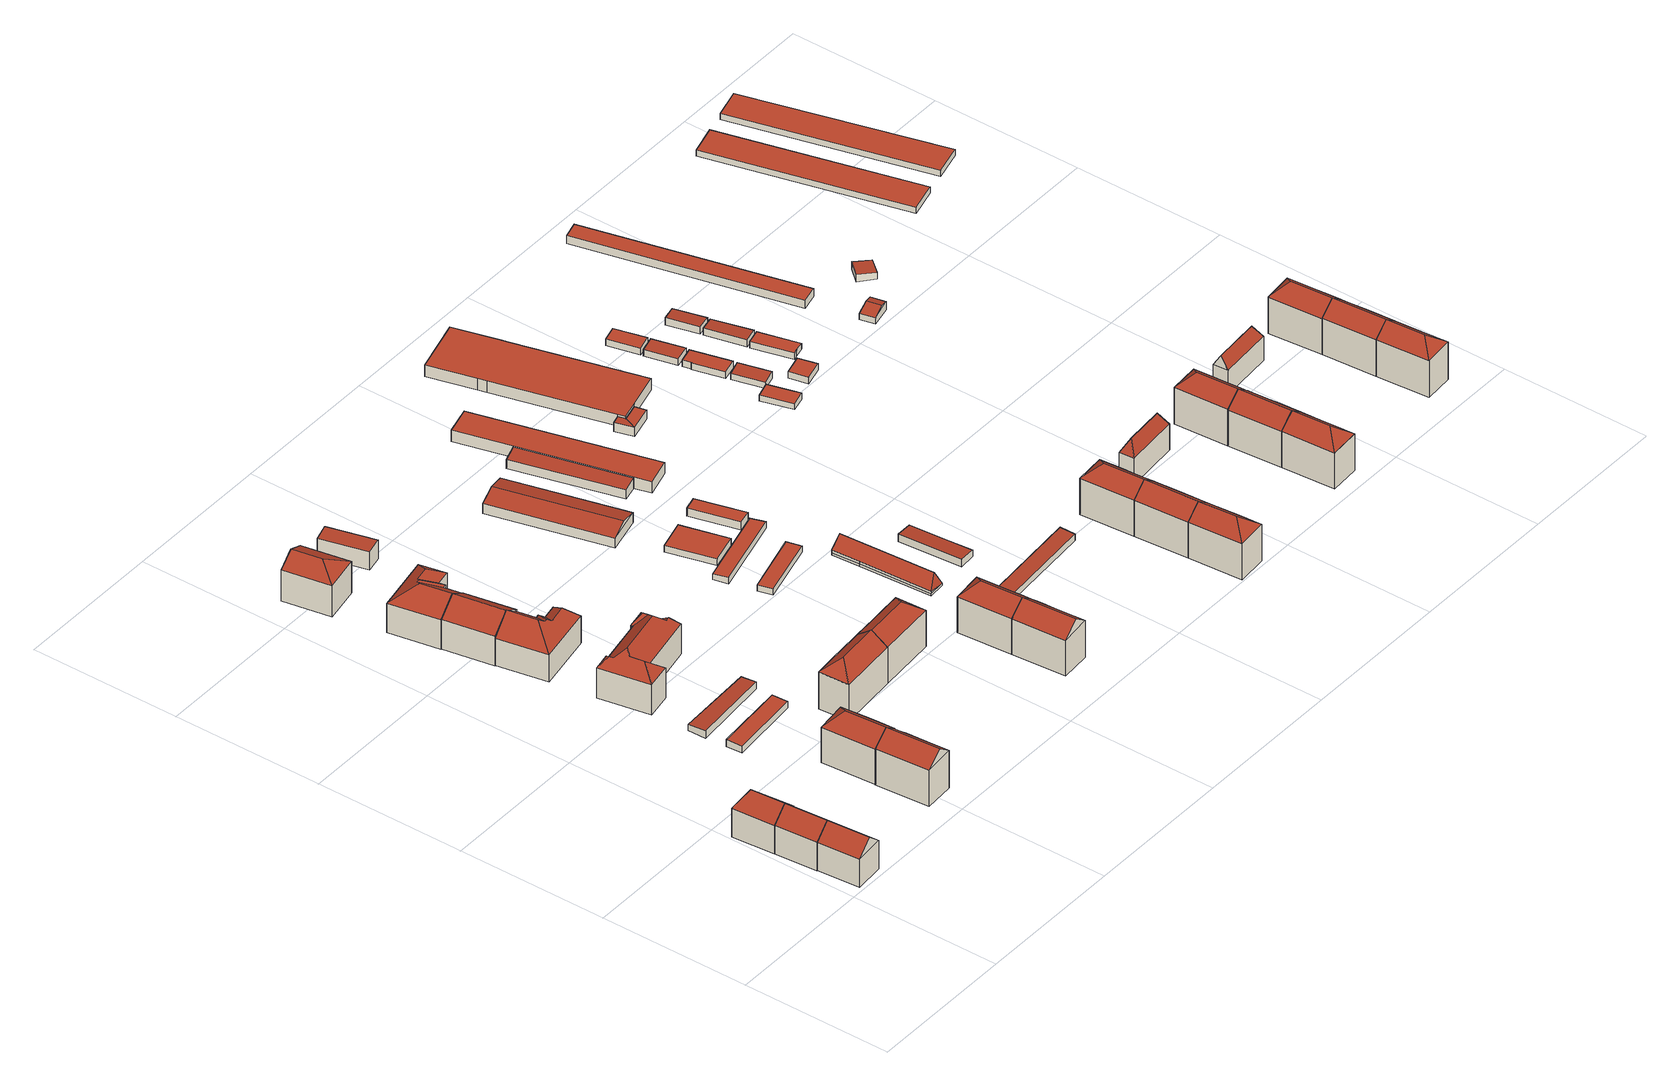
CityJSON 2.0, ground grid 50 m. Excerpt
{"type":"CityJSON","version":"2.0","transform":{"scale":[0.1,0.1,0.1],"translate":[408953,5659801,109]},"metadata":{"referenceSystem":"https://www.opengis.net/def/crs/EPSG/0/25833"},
"CityObjects":{
"building1":{"type":"Building","attributes":{"Dachtyp_tdc":"tdcGableRoof","Gemeindeschluessel":14612000,"Dachneigung":41.49,"QualitaetDacherkennung":89,"Geometrietyp2DReferenz":"3000","measuredHeight":14.43,"function":"31001_9998","roofType":"3100"},"geometry":[{"type":"Solid","lod":"2","boundaries":[[[[0,1,2,3]],[[1,4,5,2]],[[4,6,7,5]],[[6,0,3,7]],[[4,1,8]],[[0,6,9]],[[1,0,9,8]],[[6,4,8,9]],[[3,2,5,7]]]],"semantics":{"surfaces":[{"type":"WallSurface"},{"type":"RoofSurface"},{"type":"GroundSurface"}],"values":[[0,0,0,0,0,0,1,1,2]]}}]},
"building2":{"type":"Building","attributes":{"Dachtyp_tdc":"tdcGableRoof","Gemeindeschluessel":14612000,"Dachneigung":41.5,"QualitaetDacherkennung":86,"Geometrietyp2DReferenz":"3000","measuredHeight":14.56,"function":"31001_9998","roofType":"3100"},"geometry":[{"type":"Solid","lod":"2","boundaries":[[[[10,0,11,12]],[[0,6,13,11]],[[6,14,15,13]],[[14,10,12,15]],[[6,0,9]],[[10,14,16]],[[0,10,16,9]],[[14,6,9,16]],[[12,11,13,15]]]],"semantics":{"surfaces":[{"type":"WallSurface"},{"type":"RoofSurface"},{"type":"GroundSurface"}],"values":[[0,0,0,0,0,0,1,1,2]]}}]},
"building3":{"type":"Building","attributes":{"Dachtyp_tdc":"tdcHipAndGableRoof","Gemeindeschluessel":14612000,"Dachneigung":41.49,"QualitaetDacherkennung":79,"Geometrietyp2DReferenz":"3000","measuredHeight":14.54,"function":"31001_9998","roofType":"5000"},"geometry":[{"type":"Solid","lod":"2","boundaries":[[[[17,18,19,15]],[[18,20,21,19]],[[20,22,12,21]],[[22,17,15,12]],[[20,18,23]],[[17,22,16]],[[18,17,16,23]],[[22,20,23,16]],[[15,19,21,12]]]],"semantics":{"surfaces":[{"type":"WallSurface"},{"type":"RoofSurface"},{"type":"GroundSurface"}],"values":[[0,0,0,0,1,0,1,1,2]]}}]},
"building4":{"type":"Building","attributes":{"Dachtyp_tdc":"tdcFreeFormRoof","Gemeindeschluessel":14612000,"Dachneigung":37.34,"QualitaetDacherkennung":88,"Geometrietyp2DReferenz":"3000","measuredHeight":16.79,"function":"31001_9998","roofType":"5000"},"geometry":[{"type":"Solid","lod":"2","boundaries":[[[[24,25,26,27]],[[25,28,29,26]],[[28,30,31,29]],[[30,32,33,31]],[[32,34,35,33]],[[34,36,37,35]],[[36,38,39,37]],[[38,24,27,39]],[[38,40,41,24]],[[36,34,32,30,28,25,41,40]],[[25,24,41]],[[38,36,40]],[[27,26,29,31,33,35,37,39]]]],"semantics":{"surfaces":[{"type":"WallSurface"},{"type":"RoofSurface"},{"type":"GroundSurface"}],"values":[[0,0,0,0,0,0,0,0,1,1,0,0,2]]}}]},
"building5":{"type":"Building","attributes":{"Dachtyp_tdc":"tdcFreeFormRoof","Gemeindeschluessel":14612000,"Dachneigung":37.4,"QualitaetDacherkennung":84,"Geometrietyp2DReferenz":"3000","measuredHeight":16.77,"function":"31001_9998","roofType":"5000"},"geometry":[{"type":"Solid","lod":"2","boundaries":[[[[42,43,44,45]],[[43,46,47,44]],[[46,48,49,47]],[[48,50,51,49]],[[50,52,53,51]],[[52,54,55,53]],[[54,42,45,55]],[[56,57,50,58]],[[48,41,58,50]],[[59,60,61,56,58,41,62]],[[52,57,56,61,54]],[[54,61,60,42]],[[42,60,59,43]],[[43,59,62,46]],[[50,57,52]],[[46,62,41,48]],[[45,44,47,49,51,53,55]]]],"semantics":{"surfaces":[{"type":"WallSurface"},{"type":"RoofSurface"},{"type":"GroundSurface"}],"values":[[0,0,0,0,0,0,0,1,1,1,0,0,0,0,0,0,2]]}}]},
"building6":{"type":"Building","attributes":{"Dachtyp_tdc":"tdcPolyFlatRoof","Gemeindeschluessel":14612000,"Dachneigung":2.71,"QualitaetDacherkennung":69,"Geometrietyp2DReferenz":"3000","measuredHeight":2.54,"function":"31001_2463","roofType":"2100"},"geometry":[{"type":"Solid","lod":"2","boundaries":[[[[63,64,65,66]],[[64,67,68,65]],[[67,69,70,68]],[[69,63,66,70]],[[69,67,64,63]],[[66,65,68,70]]]],"semantics":{"surfaces":[{"type":"WallSurface"},{"type":"RoofSurface"},{"type":"GroundSurface"}],"values":[[0,0,0,0,1,2]]}}]},
"building7":{"type":"Building","attributes":{"Dachtyp_tdc":"tdcPolyFlatRoof","Gemeindeschluessel":14612000,"Dachneigung":2.66,"QualitaetDacherkennung":79,"Geometrietyp2DReferenz":"3000","measuredHeight":2.54,"function":"31001_2463","roofType":"2100"},"geometry":[{"type":"Solid","lod":"2","boundaries":[[[[71,72,73,74]],[[72,75,76,73]],[[75,77,78,76]],[[77,71,74,78]],[[77,75,72,71]],[[74,73,76,78]]]],"semantics":{"surfaces":[{"type":"WallSurface"},{"type":"RoofSurface"},{"type":"GroundSurface"}],"values":[[0,0,0,0,1,2]]}}]},
"building8":{"type":"Building","attributes":{"Dachtyp_tdc":"tdcGableRoof","Gemeindeschluessel":14612000,"Dachneigung":34.21,"QualitaetDacherkennung":74,"Geometrietyp2DReferenz":"3000","measuredHeight":15.03,"function":"31001_9998","roofType":"3100"},"geometry":[{"type":"Solid","lod":"2","boundaries":[[[[79,80,81,82]],[[80,83,84,81]],[[83,85,86,84]],[[85,79,82,86]],[[83,80,87]],[[79,85,88]],[[80,79,88,87]],[[85,83,87,88]],[[82,81,84,86]]]],"semantics":{"surfaces":[{"type":"WallSurface"},{"type":"RoofSurface"},{"type":"GroundSurface"}],"values":[[0,0,0,0,0,0,1,1,2]]}}]},
"building9":{"type":"Building","attributes":{"Dachtyp_tdc":"tdcFreeFormRoof","Gemeindeschluessel":14612000,"Dachneigung":37.64,"QualitaetDacherkennung":37,"Geometrietyp2DReferenz":"3000","measuredHeight":14.85,"function":"31001_9998","roofType":"5000"},"geometry":[{"type":"Solid","lod":"2","boundaries":[[[[89,90,91,92]],[[90,93,94,91]],[[93,95,96,94]],[[95,97,98,96]],[[97,99,100,98]],[[99,101,102,100]],[[101,103,104,102]],[[103,89,92,104]],[[105,106,107,108,109,103,101]],[[105,101,99]],[[106,105,99,97]],[[107,106,97,95]],[[108,107,95,93]],[[110,109,108,93,90]],[[110,90,89]],[[109,110,89,103]],[[92,91,94,96,98,100,102,104]]]],"semantics":{"surfaces":[{"type":"WallSurface"},{"type":"RoofSurface"},{"type":"GroundSurface"}],"values":[[0,0,0,0,0,0,0,0,1,1,1,1,1,1,0,1,2]]}}]},
"building10":{"type":"Building","attributes":{"Dachtyp_tdc":"tdcFreeFormRoof","Gemeindeschluessel":14612000,"Dachneigung":42.14,"QualitaetDacherkennung":51,"Geometrietyp2DReferenz":"3000","measuredHeight":16.09,"function":"31001_9998","roofType":"5000"},"geometry":[{"type":"Solid","lod":"2","boundaries":[[[[111,112,113,114]],[[112,115,116,113]],[[115,117,118,116]],[[117,119,120,118]],[[119,121,122,120]],[[121,123,124,122]],[[123,125,126,124]],[[125,127,128,126]],[[127,129,130,128]],[[129,131,132,130]],[[131,133,134,132]],[[133,111,114,134]],[[135,136,137,138,133,131]],[[139,135,131,129]],[[139,129,127]],[[140,141,136,135,139,127,125]],[[140,125,123]],[[141,140,123,121]],[[142,143,137,136,141,121,119]],[[142,119,117]],[[143,142,117,115]],[[144,138,137,143,115,112]],[[144,112,111]],[[138,144,111,133]],[[114,113,116,118,120,122,124,126,128,130,132,134]]]],"semantics":{"surfaces":[{"type":"WallSurface"},{"type":"RoofSurface"},{"type":"GroundSurface"}],"values":[[0,0,0,0,0,0,0,0,0,0,0,0,1,1,1,1,1,1,1,1,1,1,1,1,2]]}}]},
"building11":{"type":"Building","attributes":{"Dachtyp_tdc":"tdcFreeFormRoof","Gemeindeschluessel":14612000,"Dachneigung":34.65,"QualitaetDacherkennung":67,"Geometrietyp2DReferenz":"3000","measuredHeight":15.14,"function":"31001_9998","roofType":"5000"},"geometry":[{"type":"Solid","lod":"2","boundaries":[[[[145,146,147,148]],[[146,149,150,147]],[[149,151,152,150]],[[151,153,154,152]],[[153,155,156,154]],[[155,157,158,156]],[[157,159,160,158]],[[159,145,148,160]],[[161,162,88,159,157]],[[163,161,157,155]],[[164,163,155,153]],[[165,164,153,151]],[[165,151,149]],[[162,161,163,164,165,149,146]],[[88,162,146,145]],[[88,145,159]],[[148,147,150,152,154,156,158,160]]]],"semantics":{"surfaces":[{"type":"WallSurface"},{"type":"RoofSurface"},{"type":"GroundSurface"}],"values":[[0,0,0,0,0,0,0,0,1,1,1,1,1,1,1,0,2]]}}]},
"building12":{"type":"Building","attributes":{"Dachtyp_tdc":"tdcHipAndGableRoof","Gemeindeschluessel":14612000,"Dachneigung":25.75,"QualitaetDacherkennung":86,"Geometrietyp2DReferenz":"3000","measuredHeight":14,"function":"31001_9998","roofType":"5000"},"geometry":[{"type":"Solid","lod":"2","boundaries":[[[[166,167,168,169]],[[167,170,171,168]],[[170,172,173,171]],[[172,166,169,173]],[[170,167,174]],[[166,172,175]],[[167,166,175,174]],[[172,170,174,175]],[[169,168,171,173]]]],"semantics":{"surfaces":[{"type":"WallSurface"},{"type":"RoofSurface"},{"type":"GroundSurface"}],"values":[[0,0,0,0,1,0,1,1,2]]}}]},
"building13":{"type":"Building","attributes":{"Dachtyp_tdc":"tdcFreeFormRoof","Gemeindeschluessel":14612000,"Dachneigung":36.08,"QualitaetDacherkennung":80,"Geometrietyp2DReferenz":"3000","measuredHeight":16.7,"function":"31001_9998","roofType":"5000"},"geometry":[{"type":"Solid","lod":"2","boundaries":[[[[176,177,178,179]],[[177,180,181,178]],[[180,182,183,181]],[[182,184,185,183]],[[184,186,187,185]],[[186,176,179,187]],[[188,186,189]],[[182,190,188,189,184]],[[190,180,177,176,186,188]],[[186,184,189]],[[182,180,190]],[[179,178,181,183,185,187]]]],"semantics":{"surfaces":[{"type":"WallSurface"},{"type":"RoofSurface"},{"type":"GroundSurface"}],"values":[[0,0,0,0,0,0,1,1,1,0,0,2]]}}]},
"building14":{"type":"Building","attributes":{"Dachtyp_tdc":"tdcPolyFlatRoof","Gemeindeschluessel":14612000,"Dachneigung":3.33,"QualitaetDacherkennung":62,"Geometrietyp2DReferenz":"3000","measuredHeight":6.63,"function":"31001_9998","roofType":"2100"},"geometry":[{"type":"Solid","lod":"2","boundaries":[[[[191,192,193,194]],[[192,195,196,193]],[[195,197,198,196]],[[197,199,200,198]],[[199,191,194,200]],[[199,197,195,192,191]],[[194,193,196,198,200]]]],"semantics":{"surfaces":[{"type":"WallSurface"},{"type":"RoofSurface"},{"type":"GroundSurface"}],"values":[[0,0,0,0,0,1,2]]}}]},
"building15":{"type":"Building","attributes":{"Dachtyp_tdc":"tdcHipAndGableRoof","Gemeindeschluessel":14612000,"Dachneigung":36.48,"QualitaetDacherkennung":86,"Geometrietyp2DReferenz":"3000","measuredHeight":16.67,"function":"31001_9998","roofType":"5000"},"geometry":[{"type":"Solid","lod":"2","boundaries":[[[[201,202,203,204]],[[202,182,183,203]],[[182,205,206,183]],[[205,180,181,206]],[[202,201,207]],[[201,208,209,180,205,207]],[[205,182,202,207]],[[181,210,211,204,203,183,206]],[[180,209,210,181]],[[209,208,211,210]],[[208,201,204,211]]]],"semantics":{"surfaces":[{"type":"WallSurface"},{"type":"RoofSurface"},{"type":"GroundSurface"}],"values":[[0,0,0,0,1,1,1,2,0,0,0]]}}]},
"building16":{"type":"Building","attributes":{"Dachtyp_tdc":"tdcFreeFormRoof","Gemeindeschluessel":14612000,"Dachneigung":37.01,"QualitaetDacherkennung":89,"Geometrietyp2DReferenz":"3000","measuredHeight":16.75,"function":"31001_9998","roofType":"5000"},"geometry":[{"type":"Solid","lod":"2","boundaries":[[[[212,213,214,215]],[[213,216,217,214]],[[216,218,219,217]],[[218,220,221,219]],[[220,222,223,221]],[[222,224,225,223]],[[224,226,227,225]],[[226,212,215,227]],[[226,228,229,212]],[[224,222,220,218,216,213,229,228]],[[226,224,228]],[[213,212,229]],[[215,214,217,219,221,223,225,227]]]],"semantics":{"surfaces":[{"type":"WallSurface"},{"type":"RoofSurface"},{"type":"GroundSurface"}],"values":[[0,0,0,0,0,0,0,0,1,1,0,0,2]]}}]},
"building17":{"type":"Building","attributes":{"Dachtyp_tdc":"tdcFreeFormRoof","Gemeindeschluessel":14612000,"Dachneigung":37.32,"QualitaetDacherkennung":85,"Geometrietyp2DReferenz":"3000","measuredHeight":16.78,"function":"31001_9998","roofType":"5000"},"geometry":[{"type":"Solid","lod":"2","boundaries":[[[[230,231,232,233]],[[231,234,235,232]],[[234,236,237,235]],[[236,238,239,237]],[[238,213,214,239]],[[213,240,215,214]],[[240,230,233,215]],[[231,230,241]],[[240,229,241,230]],[[213,238,236,234,231,241,229]],[[240,213,229]],[[233,232,235,237,239,214,215]]]],"semantics":{"surfaces":[{"type":"WallSurface"},{"type":"RoofSurface"},{"type":"GroundSurface"}],"values":[[0,0,0,0,0,0,0,1,1,1,0,2]]}}]},
"building18":{"type":"Building","attributes":{"Dachtyp_tdc":"tdcPolyFlatRoof","Gemeindeschluessel":14612000,"Dachneigung":0,"QualitaetDacherkennung":57,"Geometrietyp2DReferenz":"3000","measuredHeight":2.22,"function":"31001_2463","roofType":"1000"},"geometry":[{"type":"Solid","lod":"2","boundaries":[[[[242,243,244,245]],[[243,246,247,244]],[[246,248,249,247]],[[248,242,245,249]],[[248,246,243,242]],[[245,244,247,249]]]],"semantics":{"surfaces":[{"type":"WallSurface"},{"type":"RoofSurface"},{"type":"GroundSurface"}],"values":[[0,0,0,0,1,2]]}}]},
"building19":{"type":"Building","attributes":{"Dachtyp_tdc":"tdcGableRoof","Gemeindeschluessel":14612000,"Dachneigung":14,"QualitaetDacherkennung":86,"Geometrietyp2DReferenz":"3000","measuredHeight":5.09,"function":"31001_2000","roofType":"3100"},"geometry":[{"type":"Solid","lod":"2","boundaries":[[[[250,251,252,253]],[[251,254,255,252]],[[254,256,257,255]],[[256,250,253,257]],[[254,251,258]],[[250,256,259]],[[251,250,259,258]],[[256,254,258,259]],[[253,252,255,257]]]],"semantics":{"surfaces":[{"type":"WallSurface"},{"type":"RoofSurface"},{"type":"GroundSurface"}],"values":[[0,0,0,0,0,0,1,1,2]]}}]},
"building20":{"type":"Building","attributes":{"Dachtyp_tdc":"tdcPolyFlatRoof","Gemeindeschluessel":14612000,"Dachneigung":0,"QualitaetDacherkennung":96,"Geometrietyp2DReferenz":"3000","measuredHeight":2.27,"function":"31001_2000","roofType":"1000"},"geometry":[{"type":"Solid","lod":"2","boundaries":[[[[260,261,262,263]],[[261,264,265,262]],[[264,266,267,265]],[[266,260,263,267]],[[266,264,261,260]],[[263,262,265,267]]]],"semantics":{"surfaces":[{"type":"WallSurface"},{"type":"RoofSurface"},{"type":"GroundSurface"}],"values":[[0,0,0,0,1,2]]}}]},
"building21":{"type":"Building","attributes":{"Dachtyp_tdc":"tdcPolyFlatRoof","Gemeindeschluessel":14612000,"Dachneigung":2.78,"QualitaetDacherkennung":87,"Geometrietyp2DReferenz":"3000","measuredHeight":2.28,"function":"31001_2463","roofType":"2100"},"geometry":[{"type":"Solid","lod":"2","boundaries":[[[[268,269,270,271]],[[269,272,273,270]],[[272,274,275,273]],[[274,268,271,275]],[[274,272,269,268]],[[271,270,273,275]]]],"semantics":{"surfaces":[{"type":"WallSurface"},{"type":"RoofSurface"},{"type":"GroundSurface"}],"values":[[0,0,0,0,1,2]]}}]},
"building22":{"type":"Building","attributes":{"Dachtyp_tdc":"tdcHipAndGableRoof","Gemeindeschluessel":14612000,"Dachneigung":42.53,"QualitaetDacherkennung":10,"Geometrietyp2DReferenz":"3000","measuredHeight":5.14,"function":"31001_2463","roofType":"5000"},"geometry":[{"type":"Solid","lod":"2","boundaries":[[[[276,277,278,279]],[[277,280,281,278]],[[280,282,283,281]],[[282,284,285,283]],[[284,276,279,285]],[[286,276,287]],[[288,289,287,276]],[[289,290,291,286,287]],[[277,286,291,280]],[[280,291,290,282]],[[282,290,289,288,284]],[[284,288,276]],[[276,286,277]],[[279,278,281,283,285]]]],"semantics":{"surfaces":[{"type":"WallSurface"},{"type":"RoofSurface"},{"type":"GroundSurface"}],"values":[[0,0,0,0,0,1,1,1,0,0,0,0,0,2]]}}]},
"building23":{"type":"Building","attributes":{"Dachtyp_tdc":"tdcPolyFlatRoof","Gemeindeschluessel":14612000,"Dachneigung":2.66,"QualitaetDacherkennung":93,"Geometrietyp2DReferenz":"3000","measuredHeight":2.78,"function":"31001_2000","roofType":"2100"},"geometry":[{"type":"Solid","lod":"2","boundaries":[[[[292,293,294,295]],[[293,296,297,294]],[[296,298,299,297]],[[298,292,295,299]],[[298,296,293,292]],[[295,294,297,299]]]],"semantics":{"surfaces":[{"type":"WallSurface"},{"type":"RoofSurface"},{"type":"GroundSurface"}],"values":[[0,0,0,0,1,2]]}}]},
"building24":{"type":"Building","attributes":{"Dachtyp_tdc":"tdcPolyFlatRoof","Gemeindeschluessel":14612000,"Dachneigung":5.85,"QualitaetDacherkennung":94,"Geometrietyp2DReferenz":"3000","measuredHeight":3.82,"function":"31001_2000","roofType":"2100"},"geometry":[{"type":"Solid","lod":"2","boundaries":[[[[300,301,302,303]],[[301,304,305,302]],[[304,306,307,305]],[[306,300,303,307]],[[306,304,301,300]],[[303,302,305,307]]]],"semantics":{"surfaces":[{"type":"WallSurface"},{"type":"RoofSurface"},{"type":"GroundSurface"}],"values":[[0,0,0,0,1,2]]}}]},
"building25":{"type":"Building","attributes":{"Dachtyp_tdc":"tdcPolyFlatRoof","Gemeindeschluessel":14612000,"Dachneigung":4.93,"QualitaetDacherkennung":84,"Geometrietyp2DReferenz":"3000","measuredHeight":2.72,"function":"31001_2463","roofType":"2100"},"geometry":[{"type":"Solid","lod":"2","boundaries":[[[[308,309,310,311]],[[309,312,313,310]],[[312,314,315,313]],[[314,316,317,315]],[[316,308,311,317]],[[316,314,312,309,308]],[[311,310,313,315,317]]]],"semantics":{"surfaces":[{"type":"WallSurface"},{"type":"RoofSurface"},{"type":"GroundSurface"}],"values":[[0,0,0,0,0,1,2]]}}]},
"building26":{"type":"Building","attributes":{"Dachtyp_tdc":"tdcPolyFlatRoof","Gemeindeschluessel":14612000,"Dachneigung":0,"QualitaetDacherkennung":91,"Geometrietyp2DReferenz":"3000","measuredHeight":3.98,"function":"31001_2000","roofType":"1000"},"geometry":[{"type":"Solid","lod":"2","boundaries":[[[[318,319,320,321]],[[319,322,323,320]],[[322,324,325,323]],[[324,326,305,325]],[[326,327,302,305]],[[327,318,321,302]],[[327,326,324,322,319,318]],[[321,320,323,325,305,302]]]],"semantics":{"surfaces":[{"type":"WallSurface"},{"type":"RoofSurface"},{"type":"GroundSurface"}],"values":[[0,0,0,0,0,0,1,2]]}}]},
"building27":{"type":"Building","attributes":{"Dachtyp_tdc":"tdcPolyFlatRoof","Gemeindeschluessel":14612000,"Dachneigung":2.97,"QualitaetDacherkennung":57,"Geometrietyp2DReferenz":"3000","measuredHeight":2.5,"function":"31001_2463","roofType":"2100"},"geometry":[{"type":"Solid","lod":"2","boundaries":[[[[328,329,330,331]],[[329,332,333,330]],[[332,334,335,333]],[[334,328,331,335]],[[334,332,329,328]],[[331,330,333,335]]]],"semantics":{"surfaces":[{"type":"WallSurface"},{"type":"RoofSurface"},{"type":"GroundSurface"}],"values":[[0,0,0,0,1,2]]}}]},
"building28":{"type":"Building","attributes":{"Gemeindeschluessel":14612000,"Geometrietyp2DReferenz":"3000","function":"31001_2000","roofType":"9999"},"children":["building28-1","building28-2"]},
"building28-1":{"type":"BuildingPart","attributes":{"Dachtyp_tdc":"tdcPolyFlatRoof","Dachneigung":0,"QualitaetDacherkennung":70,"Geometrietyp2DReferenz":"3000","measuredHeight":3.24,"roofType":"1000"},"parents":["building28"],"geometry":[{"type":"MultiSurface","lod":"2","boundaries":[[[336,337,338,339]],[[337,340,341,338]],[[340,342,343,341]],[[342,340,337,336]],[[339,338,341,343]]],"semantics":{"surfaces":[{"type":"WallSurface"},{"type":"RoofSurface"},{"type":"GroundSurface"}],"values":[0,0,0,1,2]}}]},
"building28-2":{"type":"BuildingPart","attributes":{"Dachtyp_tdc":"tdcPolyFlatRoof","Dachneigung":3.1,"QualitaetDacherkennung":78,"Geometrietyp2DReferenz":"3000","measuredHeight":3.41,"roofType":"2100"},"parents":["building28"],"geometry":[{"type":"MultiSurface","lod":"2","boundaries":[[[344,345,343,342]],[[344,346,347,345]],[[346,348,336,339,347]],[[346,344,342,348]],[[339,343,345,347]]],"semantics":{"surfaces":[{"type":"WallSurface"},{"type":"RoofSurface"},{"type":"GroundSurface"}],"values":[0,0,0,1,2]}}]},
"building29":{"type":"Building","attributes":{"Dachtyp_tdc":"tdcFreeFormRoof","Gemeindeschluessel":14612000,"Dachneigung":37.68,"QualitaetDacherkennung":81,"Geometrietyp2DReferenz":"3000","measuredHeight":16.83,"function":"31001_9998","roofType":"5000"},"geometry":[{"type":"Solid","lod":"2","boundaries":[[[[349,350,351,352]],[[350,353,354,351]],[[353,355,356,354]],[[355,357,358,356]],[[357,349,352,358]],[[353,359,355]],[[359,353,350,349,360]],[[355,359,360,357]],[[349,357,360]],[[352,351,354,356,358]]]],"semantics":{"surfaces":[{"type":"WallSurface"},{"type":"RoofSurface"},{"type":"GroundSurface"}],"values":[[0,0,0,0,0,1,1,1,0,2]]}}]},
"building30":{"type":"Building","attributes":{"Dachtyp_tdc":"tdcFreeFormRoof","Gemeindeschluessel":14612000,"Dachneigung":37.38,"QualitaetDacherkennung":84,"Geometrietyp2DReferenz":"3000","measuredHeight":16.79,"function":"31001_9998","roofType":"5000"},"geometry":[{"type":"Solid","lod":"2","boundaries":[[[[361,362,363,364]],[[362,365,366,363]],[[365,367,368,366]],[[367,349,352,368]],[[349,357,358,352]],[[357,369,370,358]],[[369,371,372,370]],[[371,361,364,372]],[[357,360,373,369]],[[360,349,367,365,362,361,371,373]],[[357,349,360]],[[371,369,373]],[[364,363,366,368,352,358,370,372]]]],"semantics":{"surfaces":[{"type":"WallSurface"},{"type":"RoofSurface"},{"type":"GroundSurface"}],"values":[[0,0,0,0,0,0,0,0,1,1,0,0,2]]}}]},
"building31":{"type":"Building","attributes":{"Dachtyp_tdc":"tdcPolyFlatRoof","Gemeindeschluessel":14612000,"Dachneigung":0,"QualitaetDacherkennung":92,"Geometrietyp2DReferenz":"3000","measuredHeight":4.14,"function":"31001_2000","roofType":"1000"},"geometry":[{"type":"Solid","lod":"2","boundaries":[[[[374,375,347,339]],[[375,376,377,347]],[[376,378,379,377]],[[378,380,381,379]],[[380,382,383,381]],[[382,384,385,383]],[[384,386,387,385]],[[386,388,389,387]],[[388,390,338,389]],[[390,374,339,338]],[[390,388,386,384,382,380,378,376,375,374]],[[339,347,377,379,381,383,385,387,389,338]]]],"semantics":{"surfaces":[{"type":"WallSurface"},{"type":"RoofSurface"},{"type":"GroundSurface"}],"values":[[0,0,0,0,0,0,0,0,0,0,1,2]]}}]},
"building32":{"type":"Building","attributes":{"Dachtyp_tdc":"tdcFreeFormRoof","Gemeindeschluessel":14612000,"Dachneigung":37.63,"QualitaetDacherkennung":84,"Geometrietyp2DReferenz":"3000","measuredHeight":16.79,"function":"31001_9998","roofType":"5000"},"geometry":[{"type":"Solid","lod":"2","boundaries":[[[[391,392,393,394]],[[392,395,396,393]],[[395,397,398,396]],[[397,399,400,398]],[[399,371,372,400]],[[371,369,370,372]],[[369,391,394,370]],[[401,392,391]],[[369,373,401,391]],[[373,371,399,397,395,392,401]],[[369,371,373]],[[394,393,396,398,400,372,370]]]],"semantics":{"surfaces":[{"type":"WallSurface"},{"type":"RoofSurface"},{"type":"GroundSurface"}],"values":[[0,0,0,0,0,0,0,1,1,1,0,2]]}}]},
"building33":{"type":"Building","attributes":{"Dachtyp_tdc":"tdcPolyFlatRoof","Gemeindeschluessel":14612000,"Dachneigung":2.88,"QualitaetDacherkennung":79,"Geometrietyp2DReferenz":"3000","measuredHeight":2.27,"function":"31001_2463","roofType":"2100"},"geometry":[{"type":"Solid","lod":"2","boundaries":[[[[402,403,404,405]],[[403,406,407,404]],[[406,408,409,407]],[[408,410,411,409]],[[410,402,405,411]],[[410,408,406,403,402]],[[405,404,407,409,411]]]],"semantics":{"surfaces":[{"type":"WallSurface"},{"type":"RoofSurface"},{"type":"GroundSurface"}],"values":[[0,0,0,0,0,1,2]]}}]},
"building34":{"type":"Building","attributes":{"Dachtyp_tdc":"tdcPolyFlatRoof","Gemeindeschluessel":14612000,"Dachneigung":2.7,"QualitaetDacherkennung":79,"Geometrietyp2DReferenz":"3000","measuredHeight":2.34,"function":"31001_2463","roofType":"2100"},"geometry":[{"type":"Solid","lod":"2","boundaries":[[[[412,413,414,415]],[[413,416,417,414]],[[416,418,419,417]],[[418,412,415,419]],[[418,416,413,412]],[[415,414,417,419]]]],"semantics":{"surfaces":[{"type":"WallSurface"},{"type":"RoofSurface"},{"type":"GroundSurface"}],"values":[[0,0,0,0,1,2]]}}]},
"building35":{"type":"Building","attributes":{"Dachtyp_tdc":"tdcPolyFlatRoof","Gemeindeschluessel":14612000,"Dachneigung":0,"QualitaetDacherkennung":67,"Geometrietyp2DReferenz":"3000","measuredHeight":2.36,"function":"31001_2463","roofType":"1000"},"geometry":[{"type":"Solid","lod":"2","boundaries":[[[[420,421,422,423]],[[421,424,425,422]],[[424,426,427,425]],[[426,428,429,427]],[[428,430,431,429]],[[430,420,423,431]],[[430,428,426,424,421,420]],[[423,422,425,427,429,431]]]],"semantics":{"surfaces":[{"type":"WallSurface"},{"type":"RoofSurface"},{"type":"GroundSurface"}],"values":[[0,0,0,0,0,0,1,2]]}}]},
"building36":{"type":"Building","attributes":{"Dachtyp_tdc":"tdcPolyFlatRoof","Gemeindeschluessel":14612000,"Dachneigung":3.81,"QualitaetDacherkennung":85,"Geometrietyp2DReferenz":"3000","measuredHeight":2.67,"function":"31001_2463","roofType":"2100"},"geometry":[{"type":"Solid","lod":"2","boundaries":[[[[432,433,434,435]],[[433,436,437,434]],[[436,438,439,437]],[[438,432,435,439]],[[438,436,433,432]],[[435,434,437,439]]]],"semantics":{"surfaces":[{"type":"WallSurface"},{"type":"RoofSurface"},{"type":"GroundSurface"}],"values":[[0,0,0,0,1,2]]}}]},
"building37":{"type":"Building","attributes":{"Dachtyp_tdc":"tdcPolyFlatRoof","Gemeindeschluessel":14612000,"Dachneigung":2.75,"QualitaetDacherkennung":89,"Geometrietyp2DReferenz":"3000","measuredHeight":2.49,"function":"31001_2463","roofType":"2100"},"geometry":[{"type":"Solid","lod":"2","boundaries":[[[[440,441,442,443]],[[441,444,445,442]],[[444,446,447,445]],[[446,440,443,447]],[[446,444,441,440]],[[443,442,445,447]]]],"semantics":{"surfaces":[{"type":"WallSurface"},{"type":"RoofSurface"},{"type":"GroundSurface"}],"values":[[0,0,0,0,1,2]]}}]},
"building38":{"type":"Building","attributes":{"Dachtyp_tdc":"tdcFreeFormRoof","Gemeindeschluessel":14612000,"Dachneigung":60.7,"QualitaetDacherkennung":6,"Geometrietyp2DReferenz":"3000","measuredHeight":13.64,"function":"31001_2463","roofType":"5000"},"geometry":[{"type":"Solid","lod":"2","boundaries":[[[[448,449,450,451]],[[449,452,453,450]],[[452,454,455,453]],[[454,448,451,455]],[[456,454,452]],[[457,456,452,449]],[[457,449,448]],[[456,457,448,454]],[[451,450,453,455]]]],"semantics":{"surfaces":[{"type":"WallSurface"},{"type":"RoofSurface"},{"type":"GroundSurface"}],"values":[[0,0,0,0,1,1,1,1,2]]}}]},
"building39":{"type":"Building","attributes":{"Dachtyp_tdc":"tdcPolyFlatRoof","Gemeindeschluessel":14612000,"Dachneigung":0,"QualitaetDacherkennung":89,"Geometrietyp2DReferenz":"3000","measuredHeight":2.27,"function":"31001_2463","roofType":"1000"},"geometry":[{"type":"Solid","lod":"2","boundaries":[[[[458,459,460,461]],[[459,462,463,460]],[[462,464,465,463]],[[464,458,461,465]],[[464,462,459,458]],[[461,460,463,465]]]],"semantics":{"surfaces":[{"type":"WallSurface"},{"type":"RoofSurface"},{"type":"GroundSurface"}],"values":[[0,0,0,0,1,2]]}}]},
"building40":{"type":"Building","attributes":{"Dachtyp_tdc":"tdcPolyFlatRoof","Gemeindeschluessel":14612000,"Dachneigung":2.62,"QualitaetDacherkennung":74,"Geometrietyp2DReferenz":"3000","measuredHeight":2.35,"function":"31001_2463","roofType":"2100"},"geometry":[{"type":"Solid","lod":"2","boundaries":[[[[466,467,468,469]],[[467,470,471,468]],[[470,472,473,471]],[[472,474,475,473]],[[474,466,469,475]],[[474,472,470,467,466]],[[469,468,471,473,475]]]],"semantics":{"surfaces":[{"type":"WallSurface"},{"type":"RoofSurface"},{"type":"GroundSurface"}],"values":[[0,0,0,0,0,1,2]]}}]},
"building41":{"type":"Building","attributes":{"Dachtyp_tdc":"tdcPolyFlatRoof","Gemeindeschluessel":14612000,"Dachneigung":3.31,"QualitaetDacherkennung":87,"Geometrietyp2DReferenz":"3000","measuredHeight":2.57,"function":"31001_2463","roofType":"2100"},"geometry":[{"type":"Solid","lod":"2","boundaries":[[[[476,477,478,479]],[[477,480,481,478]],[[480,482,483,481]],[[482,476,479,483]],[[482,480,477,476]],[[479,478,481,483]]]],"semantics":{"surfaces":[{"type":"WallSurface"},{"type":"RoofSurface"},{"type":"GroundSurface"}],"values":[[0,0,0,0,1,2]]}}]},
"building42":{"type":"Building","attributes":{"Dachtyp_tdc":"tdcPolyFlatRoof","Gemeindeschluessel":14612000,"Dachneigung":2.78,"QualitaetDacherkennung":88,"Geometrietyp2DReferenz":"3000","measuredHeight":2.45,"function":"31001_2463","roofType":"2100"},"geometry":[{"type":"Solid","lod":"2","boundaries":[[[[484,485,486,487]],[[485,488,489,486]],[[488,490,491,489]],[[490,484,487,491]],[[490,488,485,484]],[[487,486,489,491]]]],"semantics":{"surfaces":[{"type":"WallSurface"},{"type":"RoofSurface"},{"type":"GroundSurface"}],"values":[[0,0,0,0,1,2]]}}]},
"building43":{"type":"Building","attributes":{"Dachtyp_tdc":"tdcHipAndGableRoof","Gemeindeschluessel":14612000,"Dachneigung":37.63,"QualitaetDacherkennung":80,"Geometrietyp2DReferenz":"3000","measuredHeight":16.79,"function":"31001_9998","roofType":"5000"},"geometry":[{"type":"Solid","lod":"2","boundaries":[[[[492,493,494,495]],[[493,496,497,494]],[[496,498,499,497]],[[498,500,501,499]],[[500,502,503,501]],[[502,492,495,503]],[[492,504,505]],[[506,505,504,507,508,509]],[[492,505,506,493]],[[496,509,508,498]],[[493,506,509,496]],[[498,508,507,500]],[[500,507,504,502]],[[502,504,492]],[[495,494,497,499,501,503]]]],"semantics":{"surfaces":[{"type":"WallSurface"},{"type":"RoofSurface"},{"type":"GroundSurface"}],"values":[[0,0,0,0,0,0,1,1,1,0,0,0,0,0,2]]}}]},
"building44":{"type":"Building","attributes":{"Dachtyp_tdc":"tdcFreeFormRoof","Gemeindeschluessel":14612000,"Dachneigung":37.45,"QualitaetDacherkennung":87,"Geometrietyp2DReferenz":"3000","measuredHeight":16.77,"function":"31001_9998","roofType":"5000"},"geometry":[{"type":"Solid","lod":"2","boundaries":[[[[510,511,512,513]],[[511,514,515,512]],[[514,516,517,515]],[[516,518,519,517]],[[518,509,520,519]],[[509,493,521,520]],[[493,522,523,510]],[[509,518,516,514,511,523,522]],[[493,509,522]],[[511,510,523]],[[521,513,512,515,517,519,520]],[[493,510,513,521]]]],"semantics":{"surfaces":[{"type":"WallSurface"},{"type":"RoofSurface"},{"type":"GroundSurface"}],"values":[[0,0,0,0,0,0,1,1,0,0,2,0]]}}]},
"building45":{"type":"Building","attributes":{"Dachtyp_tdc":"tdcFreeFormRoof","Gemeindeschluessel":14612000,"Dachneigung":37.12,"QualitaetDacherkennung":87,"Geometrietyp2DReferenz":"3000","measuredHeight":16.77,"function":"31001_9998","roofType":"5000"},"geometry":[{"type":"Solid","lod":"2","boundaries":[[[[524,525,526,527]],[[525,528,529,526]],[[528,530,531,529]],[[530,532,533,531]],[[532,534,512,533]],[[534,535,513,512]],[[535,524,527,513]],[[525,524,536]],[[537,536,524,535]],[[534,532,530,528,525,536,537]],[[534,537,535]],[[527,526,529,531,533,512,513]]]],"semantics":{"surfaces":[{"type":"WallSurface"},{"type":"RoofSurface"},{"type":"GroundSurface"}],"values":[[0,0,0,0,0,0,0,1,1,1,0,2]]}}]},
"building46":{"type":"Building","attributes":{"Dachtyp_tdc":"tdcGableRoof","Gemeindeschluessel":14612000,"Dachneigung":17.26,"QualitaetDacherkennung":52,"Geometrietyp2DReferenz":"3000","measuredHeight":3.43,"function":"31001_9998","roofType":"3100"},"geometry":[{"type":"Solid","lod":"2","boundaries":[[[[538,539,540,541]],[[539,542,543,540]],[[542,544,545,543]],[[544,538,541,545]],[[542,539,546]],[[538,544,547]],[[539,538,547,546]],[[544,542,546,547]],[[541,540,543,545]]]],"semantics":{"surfaces":[{"type":"WallSurface"},{"type":"RoofSurface"},{"type":"GroundSurface"}],"values":[[0,0,0,0,0,0,1,1,2]]}}]},
"building47":{"type":"Building","attributes":{"Dachtyp_tdc":"tdcPolyFlatRoof","Gemeindeschluessel":14612000,"Dachneigung":0,"QualitaetDacherkennung":27,"Geometrietyp2DReferenz":"3000","measuredHeight":2.84,"function":"31001_2463","roofType":"1000"},"geometry":[{"type":"Solid","lod":"2","boundaries":[[[[548,549,550,551]],[[549,552,553,550]],[[552,554,555,553]],[[554,548,551,555]],[[554,552,549,548]],[[551,550,553,555]]]],"semantics":{"surfaces":[{"type":"WallSurface"},{"type":"RoofSurface"},{"type":"GroundSurface"}],"values":[[0,0,0,0,1,2]]}}]},
"building48":{"type":"Building","attributes":{"Dachtyp_tdc":"tdcFreeFormRoof","Gemeindeschluessel":14612000,"Dachneigung":59.72,"QualitaetDacherkennung":7,"Geometrietyp2DReferenz":"3000","measuredHeight":12.72,"function":"31001_2463","roofType":"5000"},"geometry":[{"type":"Solid","lod":"2","boundaries":[[[[556,557,558,559]],[[557,560,561,558]],[[560,562,563,561]],[[562,556,559,563]],[[564,562,560]],[[565,564,560,557]],[[565,557,556]],[[564,565,556,562]],[[559,558,561,563]]]],"semantics":{"surfaces":[{"type":"WallSurface"},{"type":"RoofSurface"},{"type":"GroundSurface"}],"values":[[0,0,0,0,1,1,0,1,2]]}}]},
"building49":{"type":"Building","attributes":{"Dachtyp_tdc":"tdcPolyFlatRoof","Gemeindeschluessel":14612000,"Dachneigung":4,"QualitaetDacherkennung":74,"Geometrietyp2DReferenz":"3000","measuredHeight":2.68,"function":"31001_9998","roofType":"2100"},"geometry":[{"type":"Solid","lod":"2","boundaries":[[[[566,567,568,569]],[[567,570,571,568]],[[570,572,573,571]],[[572,566,569,573]],[[572,570,567,566]],[[569,568,571,573]]]],"semantics":{"surfaces":[{"type":"WallSurface"},{"type":"RoofSurface"},{"type":"GroundSurface"}],"values":[[0,0,0,0,1,2]]}}]},
"building50":{"type":"Building","attributes":{"Dachtyp_tdc":"tdcFreeFormRoof","Gemeindeschluessel":14612000,"Dachneigung":37.27,"QualitaetDacherkennung":78,"Geometrietyp2DReferenz":"3000","measuredHeight":16.72,"function":"31001_9998","roofType":"5000"},"geometry":[{"type":"Solid","lod":"2","boundaries":[[[[574,575,576,577]],[[575,578,579,576]],[[578,580,581,579]],[[580,582,583,581]],[[582,584,585,583]],[[584,574,577,585]],[[584,586,574]],[[586,584,582,580,578,587]],[[574,586,587,575]],[[578,575,587]],[[577,576,579,581,583,585]]]],"semantics":{"surfaces":[{"type":"WallSurface"},{"type":"RoofSurface"},{"type":"GroundSurface"}],"values":[[0,0,0,0,0,0,1,1,1,0,2]]}}]},
"building51":{"type":"Building","attributes":{"Dachtyp_tdc":"tdcFreeFormRoof","Gemeindeschluessel":14612000,"Dachneigung":37.38,"QualitaetDacherkennung":88,"Geometrietyp2DReferenz":"3000","measuredHeight":16.75,"function":"31001_9998","roofType":"5000"},"geometry":[{"type":"Solid","lod":"2","boundaries":[[[[588,589,590,591]],[[589,592,593,590]],[[592,594,595,593]],[[594,596,597,595]],[[596,598,599,597]],[[598,578,579,599]],[[578,575,576,579]],[[575,588,591,576]],[[575,587,600,588]],[[578,598,596,594,592,589,600,587]],[[589,588,600]],[[575,578,587]],[[591,590,593,595,597,599,579,576]]]],"semantics":{"surfaces":[{"type":"WallSurface"},{"type":"RoofSurface"},{"type":"GroundSurface"}],"values":[[0,0,0,0,0,0,0,0,1,1,0,0,2]]}}]},
"building52":{"type":"Building","attributes":{"Dachtyp_tdc":"tdcFreeFormRoof","Gemeindeschluessel":14612000,"Dachneigung":37.19,"QualitaetDacherkennung":82,"Geometrietyp2DReferenz":"3000","measuredHeight":16.78,"function":"31001_9998","roofType":"5000"},"geometry":[{"type":"Solid","lod":"2","boundaries":[[[[601,602,603,591]],[[602,604,605,603]],[[604,606,607,605]],[[606,608,609,607]],[[608,610,611,609]],[[610,589,590,611]],[[589,601,591,590]],[[604,612,613]],[[601,600,613,612,602]],[[600,589,610,608,606,604,613]],[[604,602,612]],[[601,589,600]],[[591,603,605,607,609,611,590]]]],"semantics":{"surfaces":[{"type":"WallSurface"},{"type":"RoofSurface"},{"type":"GroundSurface"}],"values":[[0,0,0,0,0,0,0,1,1,1,0,0,2]]}}]},
"building53":{"type":"Building","attributes":{"Dachtyp_tdc":"tdcPolyFlatRoof","Gemeindeschluessel":14612000,"Dachneigung":0,"QualitaetDacherkennung":96,"Geometrietyp2DReferenz":"3000","measuredHeight":2.25,"function":"31001_2463","roofType":"1000"},"geometry":[{"type":"Solid","lod":"2","boundaries":[[[[614,615,616,617]],[[615,618,619,616]],[[618,620,621,619]],[[620,614,617,621]],[[620,618,615,614]],[[617,616,619,621]]]],"semantics":{"surfaces":[{"type":"WallSurface"},{"type":"RoofSurface"},{"type":"GroundSurface"}],"values":[[0,0,0,0,1,2]]}}]},
"building54":{"type":"Building","attributes":{"Dachtyp_tdc":"tdcPolyFlatRoof","Gemeindeschluessel":14612000,"Dachneigung":0,"QualitaetDacherkennung":96,"Geometrietyp2DReferenz":"3000","measuredHeight":2.26,"function":"31001_2463","roofType":"1000"},"geometry":[{"type":"Solid","lod":"2","boundaries":[[[[622,623,624,625]],[[623,626,627,624]],[[626,628,629,627]],[[628,622,625,629]],[[628,626,623,622]],[[625,624,627,629]]]],"semantics":{"surfaces":[{"type":"WallSurface"},{"type":"RoofSurface"},{"type":"GroundSurface"}],"values":[[0,0,0,0,1,2]]}}]}
},
"vertices":[
[130,160,108],[141,19,108],[141,19,6],[130,160,6],[43,11,105],[43,11,6],[32,152,105],[32,152,6],[94,15,150],[83,156,150],
[119,301,108],[130,160,4],[119,301,4],[32,152,4],[21,293,105],[21,293,4],[72,297,150],
[21,293,104],[10,435,104],[10,435,4],[107,442,109],[107,442,4],[119,301,109],[63,408,150],
[441,259,130],[541,267,136],[541,267,3],[441,259,3],[542,250,136],[542,250,3],[544,230,136],[544,230,3],[547,190,136],[547,190,3],[550,162,136],[550,162,3],[555,87,136],[555,87,3],[455,80,130],[455,80,3],[510,84,171],[496,263,171],
[536,339,129],[539,299,129],[539,299,4],[536,339,4],[541,267,129],[541,267,4],[441,259,129],[441,259,4],[428,439,130],[428,439,4],[527,447,129],[527,447,4],[533,369,129],[533,369,4],[527,446,137],[527,447,137],[485,399,171],[539,299,137],[536,339,137],[533,369,137],[541,267,137],
[563,715,29],[568,663,27],[568,663,4],[563,715,4],[329,642,27],[329,642,4],[325,694,29],[325,694,4],
[319,763,30],[317,823,27],[317,823,4],[319,763,4],[578,835,27],[578,835,4],[582,785,30],[582,785,4],
[320,1615,114],[351,1450,114],[351,1450,10],[320,1615,10],[217,1425,115],[217,1425,10],[186,1590,115],[186,1590,10],[284,1437,160],[253,1602,160],
[217,1425,108],[351,1450,108],[351,1450,12],[217,1425,12],[362,1390,108],[362,1390,12],[374,1392,108],[374,1392,12],[378,1372,108],[378,1372,12],[427,1381,108],[427,1381,12],[443,1295,108],[443,1295,12],[249,1258,108],[249,1258,12],[405,1332,142],[342,1320,142],[330,1329,150],[319,1327,150],[303,1338,161],[284,1437,161],
[484,1151,118],[547,1162,118],[547,1162,11],[484,1151,11],[558,1099,118],[558,1099,11],[563,1099,118],[563,1099,11],[574,1042,118],[574,1042,11],[380,1004,118],[380,1004,11],[390,957,118],[390,957,11],[305,941,118],[305,941,11],[273,1111,118],[273,1111,11],[332,1122,118],[332,1122,11],[334,1114,118],[334,1114,11],[485,1144,118],[485,1144,11],[310,1078,146],[343,1056,171],[501,1087,171],[523,1119,147],[307,1093,146],[339,991,157],[330,1038,157],[548,1067,145],[535,1064,145],[519,1135,147],
[186,1590,113],[154,1757,113],[154,1757,9],[186,1590,9],[348,1794,113],[348,1794,9],[365,1706,113],[365,1706,9],[316,1697,113],[316,1697,9],[320,1676,113],[320,1676,9],[308,1674,113],[308,1674,9],[320,1615,113],[320,1615,9],[244,1718,151],[234,1703,160],[255,1720,151],[263,1732,144],[313,1742,144],
[209,2103,120],[238,1945,120],[238,1945,8],[209,2103,8],[119,1923,118],[119,1923,8],[90,2080,118],[90,2080,8],[170,1995,148],[151,2092,148],
[700,599,136],[731,601,136],[731,601,4],[700,599,4],[816,608,136],[816,608,4],[824,508,132],[824,508,4],[625,492,132],[625,492,4],[617,592,136],[617,592,4],[674,550,171],[625,493,132],[820,562,171],
[311,2122,71],[364,2136,75],[364,2136,8],[311,2122,8],[365,2133,75],[365,2133,8],[406,1979,75],[406,1979,8],[352,1968,71],[352,1968,8],
[1014,624,136],[1022,524,132],[1022,524,4],[1014,624,4],[820,561,170],[820,561,4],[973,573,170],[929,617,136],[902,615,136],[902,615,4],[929,617,4],
[1139,312,130],[1239,320,136],[1239,320,4],[1139,312,4],[1240,305,136],[1240,305,4],[1242,283,136],[1242,283,4],[1245,245,136],[1245,245,4],[1247,216,136],[1247,216,4],[1252,140,136],[1252,140,4],[1153,132,130],[1153,132,4],[1207,137,171],[1193,316,171],
[1126,493,131],[1225,500,136],[1225,500,4],[1126,493,4],[1231,422,136],[1231,422,4],[1233,394,136],[1233,394,4],[1236,354,136],[1236,354,4],[1139,312,131],[1182,454,171],
[949,1005,26],[936,1052,26],[936,1052,4],[949,1005,4],[1140,1106,26],[1140,1106,4],[1152,1058,26],[1152,1058,4],
[848,1483,41],[748,1873,41],[748,1873,6],[848,1483,6],[870,1904,41],[870,1904,6],[970,1514,41],[970,1514,6],[809,1888,57],[909,1499,57],
[958,1208,29],[917,1364,29],[917,1364,6],[958,1208,6],[1015,1390,29],[1015,1390,6],[1056,1235,29],[1056,1235,6],
[914,1134,27],[901,1182,25],[901,1182,4],[914,1134,4],[1164,1251,25],[1164,1251,4],[1177,1204,27],[1177,1204,4],
[1270,656,11],[1213,652,11],[1213,652,3],[1270,656,3],[1199,892,11],[1199,892,3],[1193,985,11],[1193,985,3],[1248,989,11],[1248,989,3],[1213,652,19],[1251,670,55],[1248,989,13],[1231,987,55],[1193,985,20],[1199,892,20],
[1085,1412,34],[1132,1425,32],[1132,1425,6],[1085,1412,6],[1175,1266,32],[1175,1266,6],[1127,1253,34],[1127,1253,6],
[948,1942,39],[1000,1957,45],[1000,1957,7],[948,1942,7],[1092,1605,45],[1092,1605,7],[1042,1592,39],[1042,1592,7],
[1371,664,29],[1355,875,29],[1355,875,2],[1371,664,2],[1411,879,24],[1411,879,2],[1420,768,24],[1420,768,2],[1428,669,24],[1428,669,2],
[952,2139,47],[1043,2163,47],[1043,2163,7],[952,2139,7],[1198,1576,47],[1198,1576,7],[1107,1551,47],[1107,1551,7],[1092,1605,47],[1000,1957,47],
[1343,458,26],[1339,509,29],[1339,509,4],[1343,458,4],[1653,534,29],[1653,534,4],[1657,484,26],[1657,484,4],
[1297,1788,39],[1355,1803,39],[1355,1803,7],[1297,1788,7],[1364,1766,39],[1364,1766,7],[1281,1744,39],[1281,1744,7],
[1264,1805,39],[1264,1805,7],[1290,1812,41],[1290,1812,7],[1297,1788,41],
[1882,189,137],[1890,87,137],[1890,87,7],[1882,189,7],[1896,10,137],[1896,10,7],[1795,2,135],[1795,2,7],[1781,181,135],[1781,181,7],[1843,58,175],[1833,185,175],
[1869,354,137],[1871,332,137],[1871,332,7],[1869,354,7],[1874,294,137],[1874,294,7],[1876,265,137],[1876,265,7],[1768,361,135],[1768,361,7],[1868,369,137],[1868,369,7],[1819,365,175],
[1297,1788,48],[1290,1812,48],[1190,2193,48],[1190,2193,7],[1182,2221,48],[1182,2221,7],[1141,2376,48],[1141,2376,7],[1320,2424,48],[1320,2424,7],[1360,2273,48],[1360,2273,7],[1365,2252,48],[1365,2252,7],[1476,1835,48],[1476,1835,7],[1355,1803,48],
[1754,541,135],[1854,548,137],[1854,548,7],[1754,541,7],[1860,472,137],[1860,472,7],[1862,444,137],[1862,444,7],[1865,402,137],[1865,402,7],[1809,500,175],
[1621,1566,27],[1669,1579,29],[1669,1579,6],[1621,1566,6],[1690,1503,29],[1690,1503,6],[1698,1476,29],[1698,1476,6],[1649,1463,27],[1649,1463,6],
[1650,1689,26],[1698,1703,29],[1698,1703,5],[1650,1689,5],[1725,1600,29],[1725,1600,5],[1677,1586,26],[1677,1586,5],
[1618,1803,30],[1620,1803,30],[1620,1803,6],[1618,1803,6],[1613,1831,30],[1613,1831,6],[1662,1843,30],[1662,1843,6],[1695,1714,30],[1695,1714,6],[1644,1701,30],[1644,1701,6],
[1585,1946,30],[1633,1957,33],[1633,1957,7],[1585,1946,7],[1660,1853,33],[1660,1853,7],[1610,1842,30],[1610,1842,7],
[1556,2057,32],[1605,2069,34],[1605,2069,9],[1556,2057,9],[1631,1966,34],[1631,1966,9],[1582,1954,32],[1582,1954,9],
[1958,506,96],[1954,556,96],[1954,556,4],[1958,506,4],[2137,570,96],[2137,570,4],[2141,521,96],[2141,521,4],[2114,544,141],[1981,533,141],
[1766,1503,29],[1752,1565,29],[1752,1565,6],[1766,1503,6],[1816,1581,29],[1816,1581,6],[1831,1519,29],[1831,1519,6],
[1828,1600,30],[1794,1732,30],[1794,1732,7],[1828,1600,7],[1843,1745,28],[1843,1745,7],[1877,1613,28],[1877,1613,7],[1845,1605,30],[1845,1605,7],
[1760,1869,33],[1808,1881,30],[1808,1881,8],[1760,1869,8],[1842,1752,30],[1842,1752,8],[1792,1739,33],[1792,1739,8],
[1732,1981,34],[1780,1994,31],[1780,1994,9],[1732,1981,9],[1807,1890,31],[1807,1890,9],[1758,1878,34],[1758,1878,9],
[2275,42,137],[2263,220,137],[2263,220,10],[2275,42,10],[2363,227,137],[2363,227,10],[2368,153,137],[2368,153,10],[2370,122,137],[2370,122,10],[2376,49,137],[2376,49,10],[2376,49,140],[2325,96,177],[2315,224,177],[2370,122,140],[2368,153,140],[2363,227,140],
[2250,399,137],[2350,406,140],[2350,406,9],[2250,399,9],[2351,390,140],[2351,390,9],[2355,332,140],[2355,332,9],[2358,301,140],[2358,301,9],[2363,227,9],[2263,220,9],[2315,223,177],[2302,403,177],
[2238,578,139],[2337,585,139],[2337,585,9],[2238,578,9],[2343,508,139],[2343,508,9],[2345,479,139],[2345,479,9],[2348,440,139],[2348,440,9],[2350,406,139],[2250,399,139],[2291,539,177],[2301,402,177],
[2093,1517,28],[2082,1566,28],[2082,1566,7],[2093,1517,7],[2151,1581,37],[2151,1581,7],[2161,1532,37],[2161,1532,7],[2125,1575,42],[2135,1526,42],
[2087,1730,35],[2030,1716,35],[2030,1716,7],[2087,1730,7],[1859,2425,35],[1859,2425,7],[1913,2439,35],[1913,2439,7],
[2440,543,89],[2436,593,89],[2436,593,4],[2440,543,4],[2620,607,89],[2620,607,4],[2623,557,89],[2623,557,4],[2597,580,131],[2438,568,131],
[2259,1638,28],[2213,1676,32],[2213,1676,6],[2259,1638,6],[2251,1722,32],[2251,1722,6],[2297,1684,28],[2297,1684,6],
[2760,81,143],[2746,256,143],[2746,256,14],[2760,81,14],[2844,263,146],[2844,263,14],[2849,189,146],[2849,189,14],[2851,166,146],[2851,166,14],[2857,88,146],[2857,88,14],[2807,132,182],[2797,260,182],
[2732,435,143],[2830,442,145],[2830,442,14],[2732,435,14],[2831,431,145],[2831,431,14],[2833,407,145],[2833,407,14],[2836,367,145],[2836,367,14],[2838,346,146],[2838,346,14],[2783,438,182],
[2732,435,142],[2717,613,142],[2717,613,14],[2817,622,145],[2817,622,14],[2823,544,145],[2823,544,14],[2824,522,145],[2824,522,14],[2828,480,145],[2828,480,14],[2719,614,143],[2773,576,182],
[2553,1725,35],[2386,2371,35],[2386,2371,13],[2553,1725,13],[2482,2396,35],[2482,2396,13],[2650,1750,35],[2650,1750,13],
[2727,1771,35],[2558,2418,35],[2558,2418,13],[2727,1771,13],[2653,2443,35],[2653,2443,13],[2827,1797,35],[2827,1797,13]
]}
